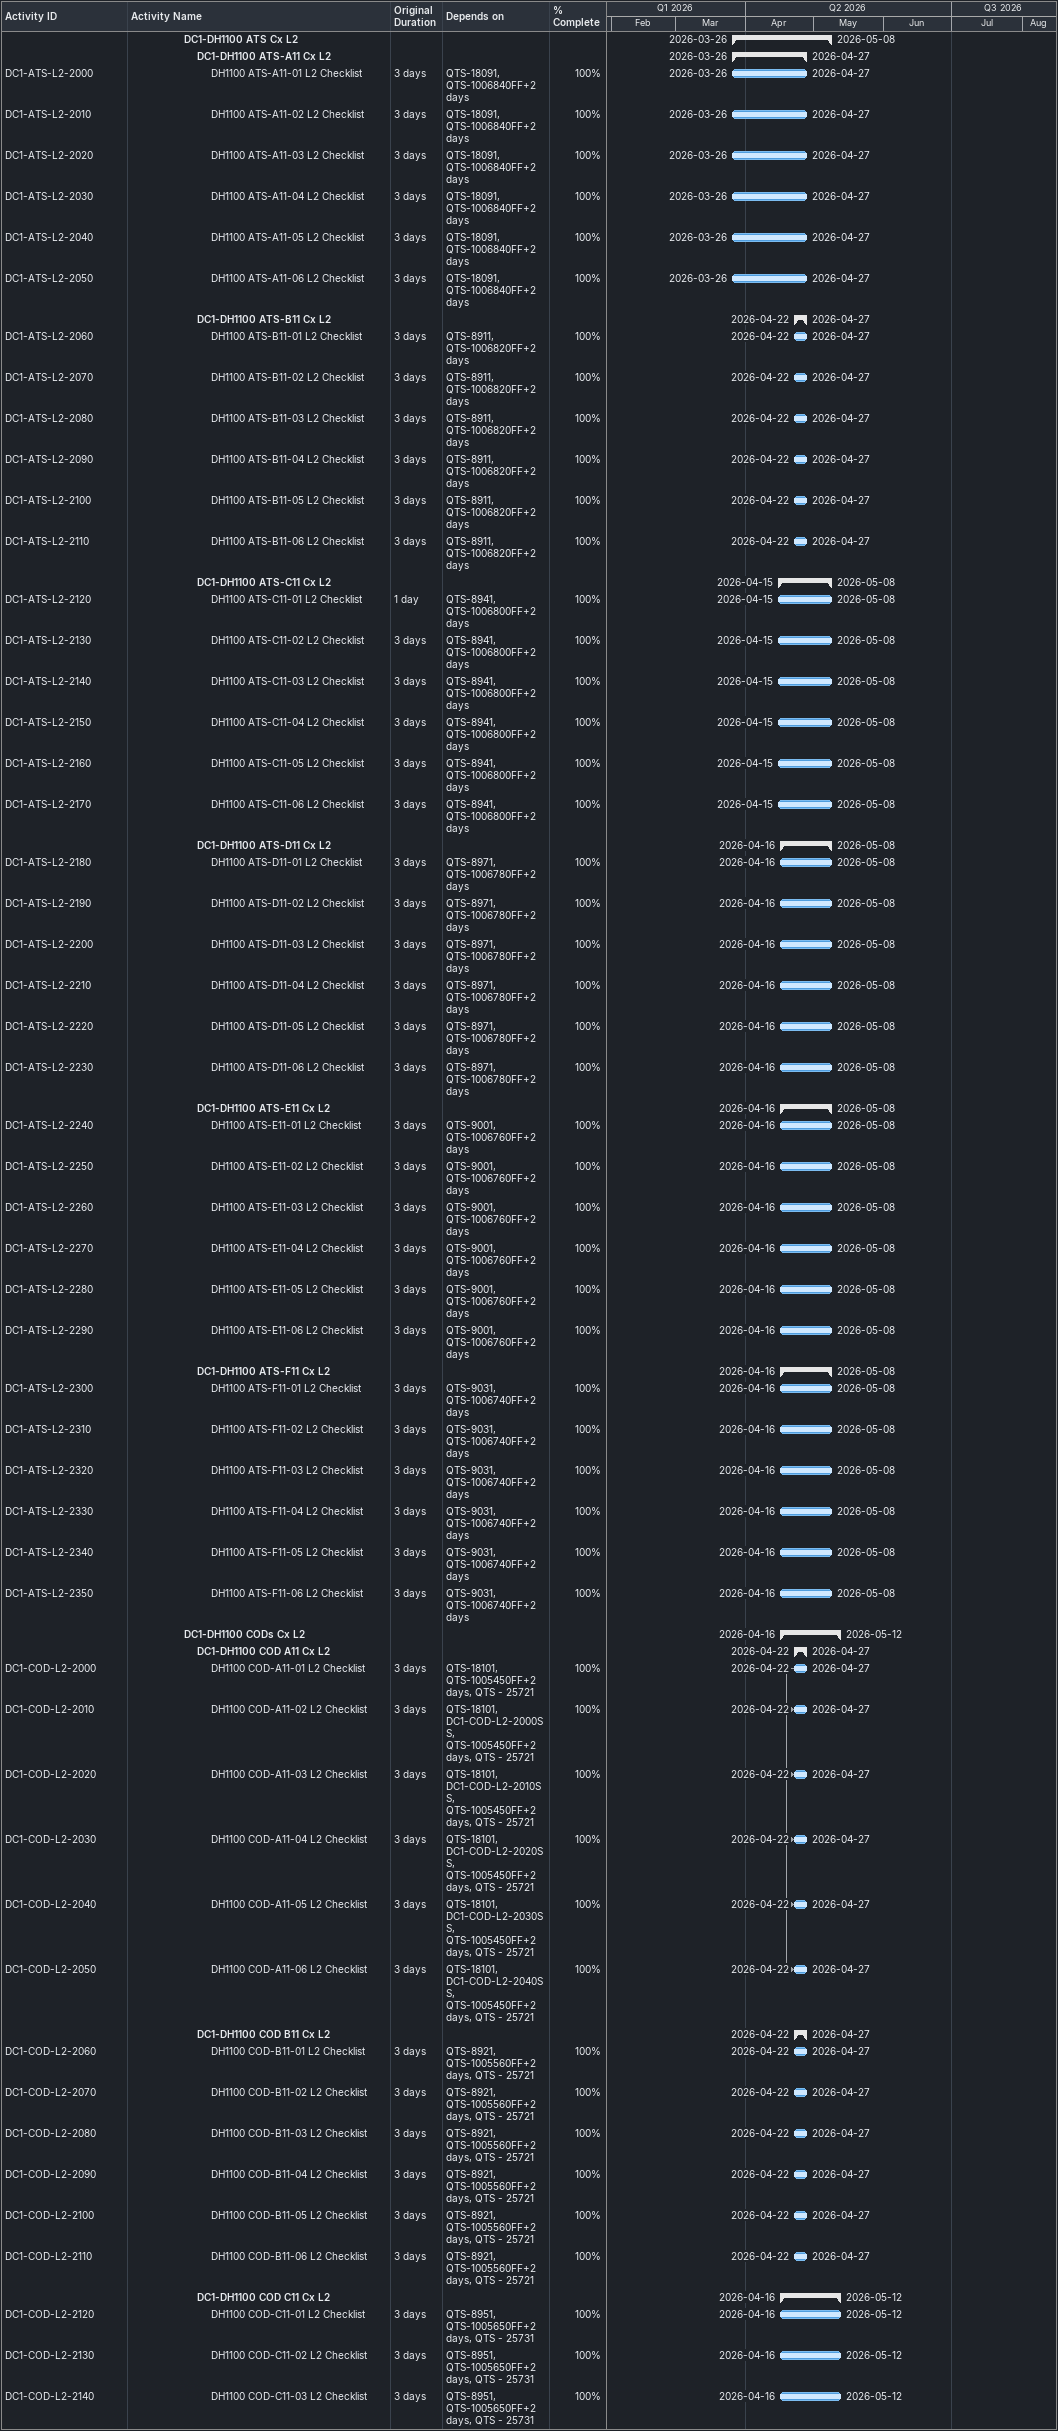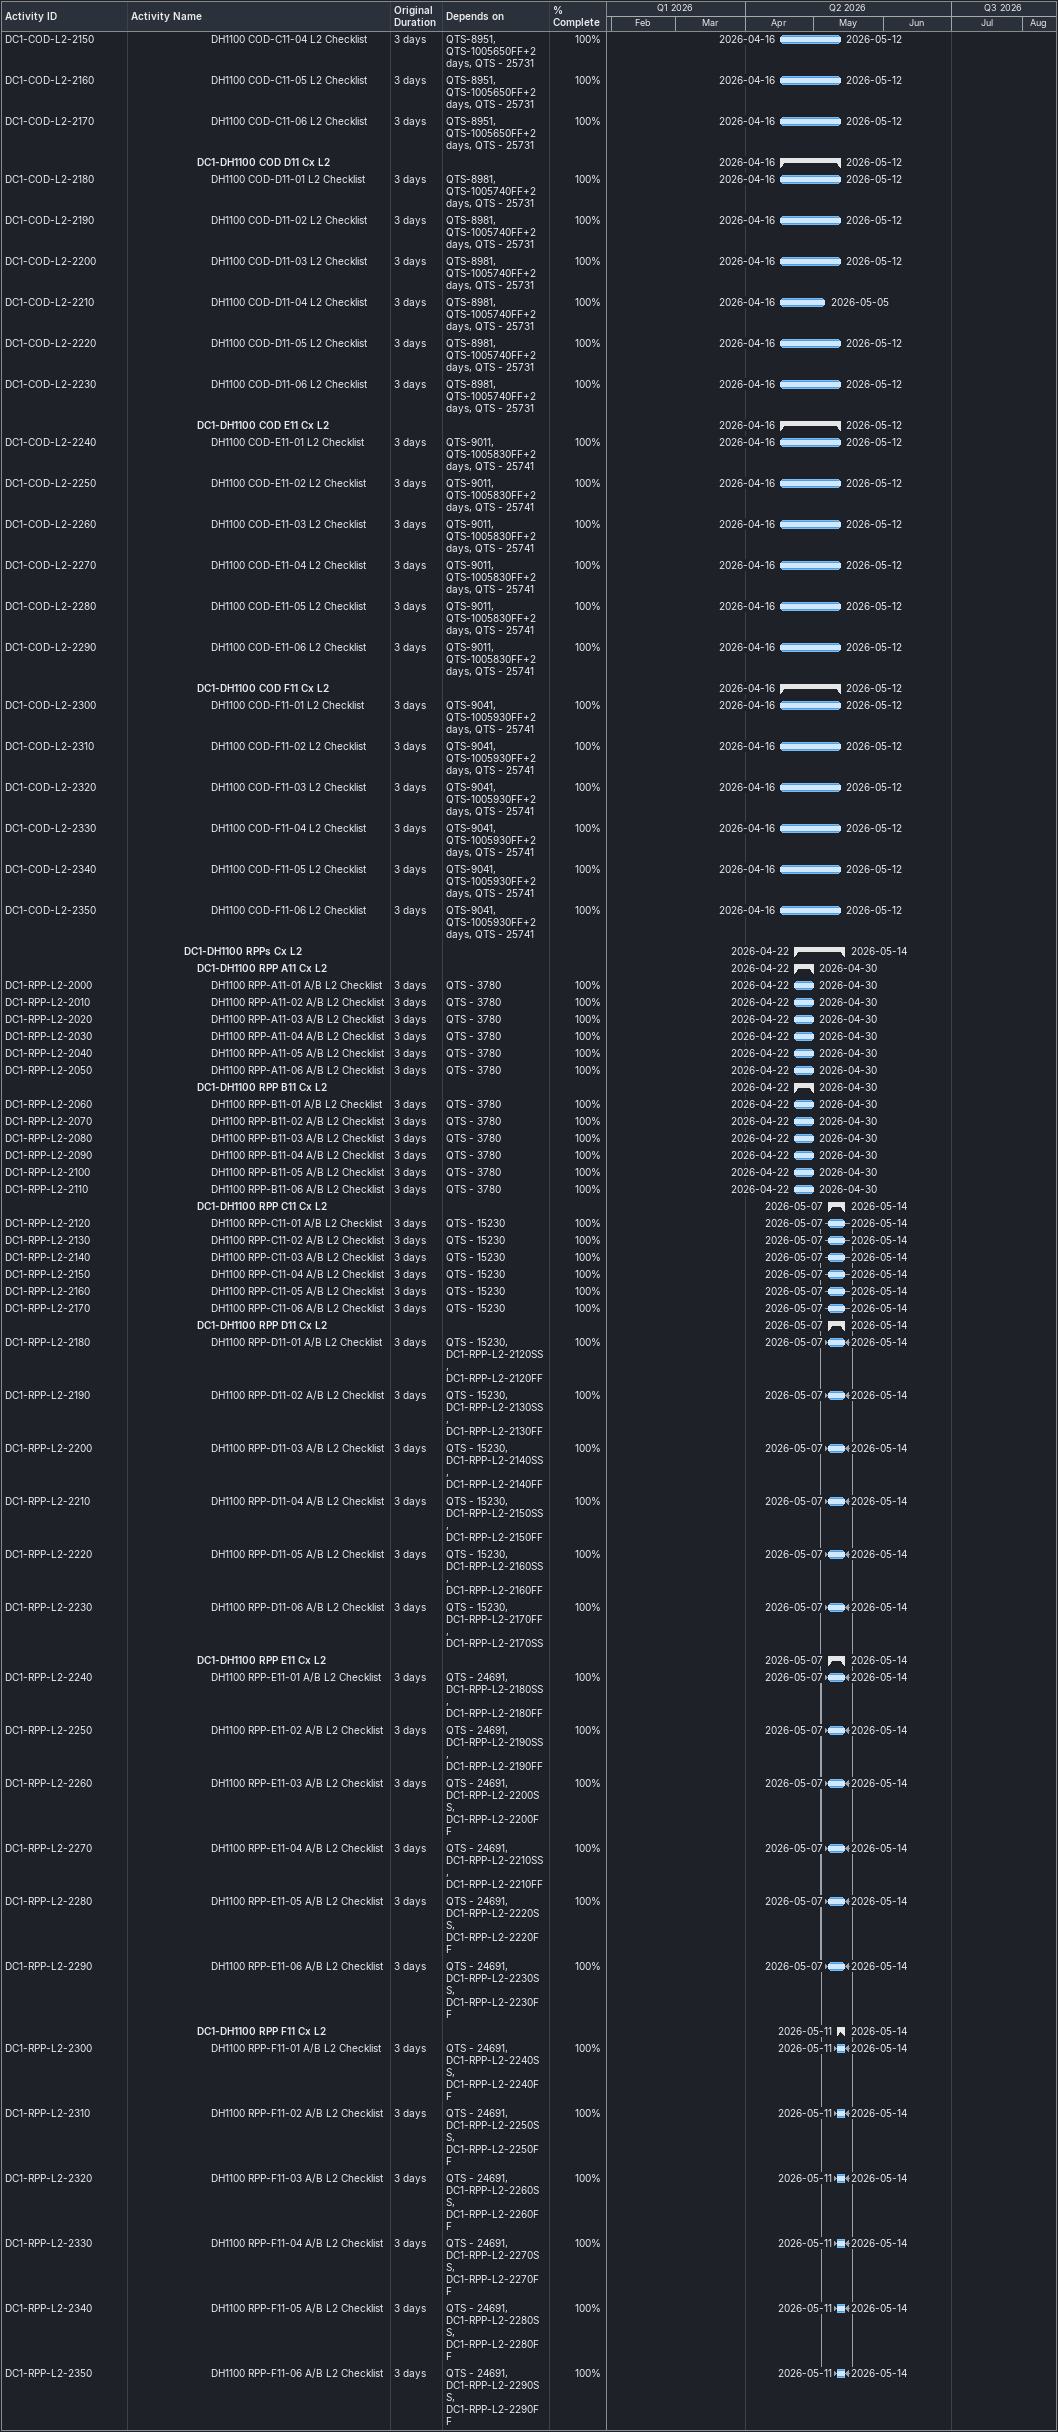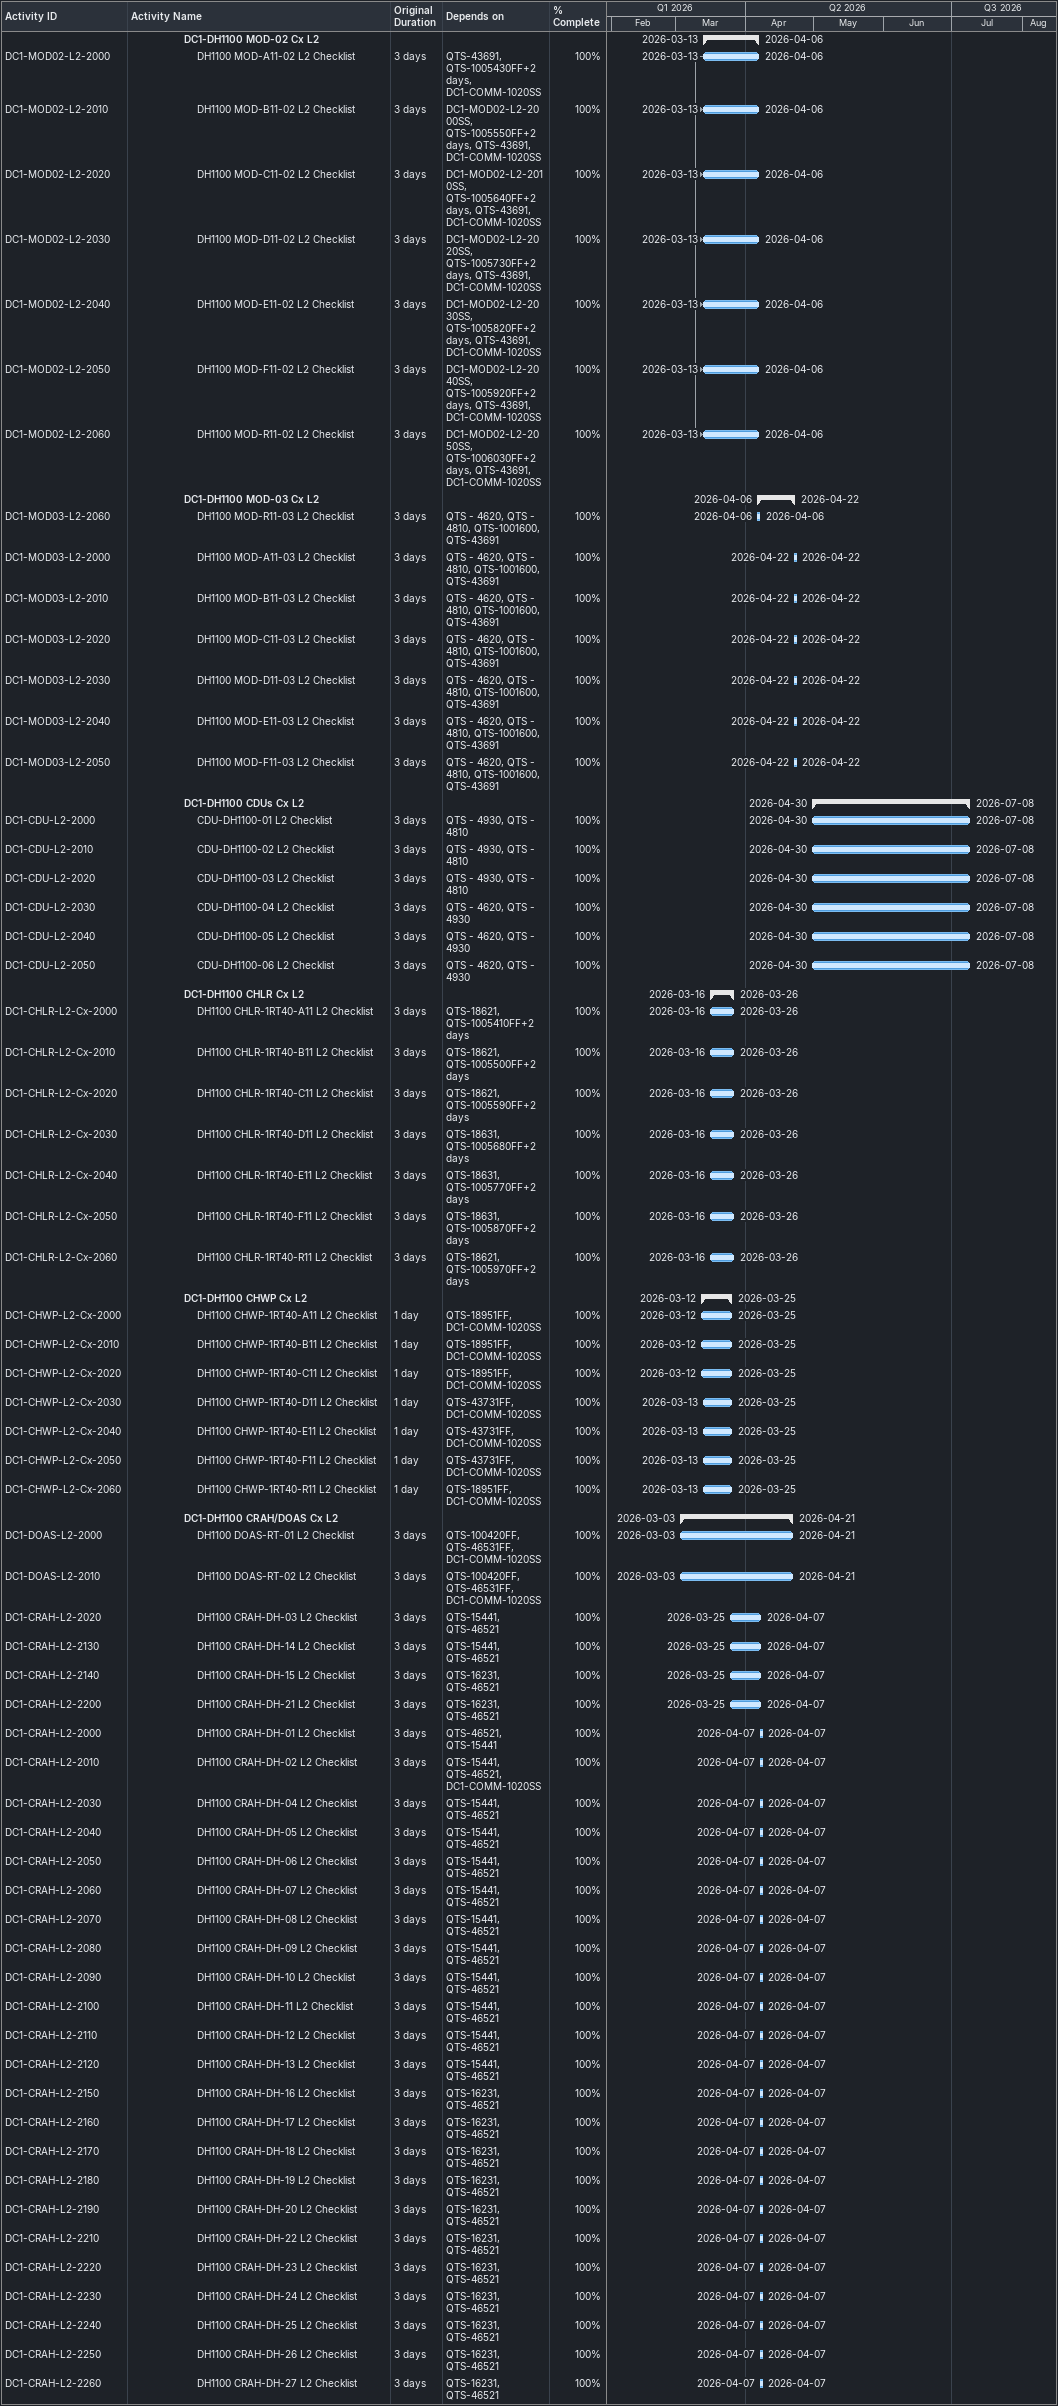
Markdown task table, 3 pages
| ID | Level | Task | Original duration | Start | Finish | Predecessors | % complete |
|---|---|---|---|---|---|---|---|
|  | 5 | **DC1-DH1100 ATS Cx L2** |  | 2026-03-26 | 2026-05-08 |  |  |
|  | 6 | **DC1-DH1100 ATS-A11 Cx L2** |  | 2026-03-26 | 2026-04-27 |  |  |
| DC1-ATS-L2-2000 | 7 | DH1100 ATS-A11-01 L2 Checklist | 3d | 2026-03-26 | 2026-04-27 | QTS-18091, QTS-1006840FF+2d | 100 |
| DC1-ATS-L2-2010 | 7 | DH1100 ATS-A11-02 L2 Checklist | 3d | 2026-03-26 | 2026-04-27 | QTS-18091, QTS-1006840FF+2d | 100 |
| DC1-ATS-L2-2020 | 7 | DH1100 ATS-A11-03 L2 Checklist | 3d | 2026-03-26 | 2026-04-27 | QTS-18091, QTS-1006840FF+2d | 100 |
| DC1-ATS-L2-2030 | 7 | DH1100 ATS-A11-04 L2 Checklist | 3d | 2026-03-26 | 2026-04-27 | QTS-18091, QTS-1006840FF+2d | 100 |
| DC1-ATS-L2-2040 | 7 | DH1100 ATS-A11-05 L2 Checklist | 3d | 2026-03-26 | 2026-04-27 | QTS-18091, QTS-1006840FF+2d | 100 |
| DC1-ATS-L2-2050 | 7 | DH1100 ATS-A11-06 L2 Checklist | 3d | 2026-03-26 | 2026-04-27 | QTS-18091, QTS-1006840FF+2d | 100 |
|  | 6 | **DC1-DH1100 ATS-B11 Cx L2** |  | 2026-04-22 | 2026-04-27 |  |  |
| DC1-ATS-L2-2060 | 7 | DH1100 ATS-B11-01 L2 Checklist | 3d | 2026-04-22 | 2026-04-27 | QTS-8911, QTS-1006820FF+2d | 100 |
| DC1-ATS-L2-2070 | 7 | DH1100 ATS-B11-02 L2 Checklist | 3d | 2026-04-22 | 2026-04-27 | QTS-8911, QTS-1006820FF+2d | 100 |
| DC1-ATS-L2-2080 | 7 | DH1100 ATS-B11-03 L2 Checklist | 3d | 2026-04-22 | 2026-04-27 | QTS-8911, QTS-1006820FF+2d | 100 |
| DC1-ATS-L2-2090 | 7 | DH1100 ATS-B11-04 L2 Checklist | 3d | 2026-04-22 | 2026-04-27 | QTS-8911, QTS-1006820FF+2d | 100 |
| DC1-ATS-L2-2100 | 7 | DH1100 ATS-B11-05 L2 Checklist | 3d | 2026-04-22 | 2026-04-27 | QTS-8911, QTS-1006820FF+2d | 100 |
| DC1-ATS-L2-2110 | 7 | DH1100 ATS-B11-06 L2 Checklist | 3d | 2026-04-22 | 2026-04-27 | QTS-8911, QTS-1006820FF+2d | 100 |
|  | 6 | **DC1-DH1100 ATS-C11 Cx L2** |  | 2026-04-15 | 2026-05-08 |  |  |
| DC1-ATS-L2-2120 | 7 | DH1100 ATS-C11-01 L2 Checklist | 1d | 2026-04-15 | 2026-05-08 | QTS-8941, QTS-1006800FF+2d | 100 |
| DC1-ATS-L2-2130 | 7 | DH1100 ATS-C11-02 L2 Checklist | 3d | 2026-04-15 | 2026-05-08 | QTS-8941, QTS-1006800FF+2d | 100 |
| DC1-ATS-L2-2140 | 7 | DH1100 ATS-C11-03 L2 Checklist | 3d | 2026-04-15 | 2026-05-08 | QTS-8941, QTS-1006800FF+2d | 100 |
| DC1-ATS-L2-2150 | 7 | DH1100 ATS-C11-04 L2 Checklist | 3d | 2026-04-15 | 2026-05-08 | QTS-8941, QTS-1006800FF+2d | 100 |
| DC1-ATS-L2-2160 | 7 | DH1100 ATS-C11-05 L2 Checklist | 3d | 2026-04-15 | 2026-05-08 | QTS-8941, QTS-1006800FF+2d | 100 |
| DC1-ATS-L2-2170 | 7 | DH1100 ATS-C11-06 L2 Checklist | 3d | 2026-04-15 | 2026-05-08 | QTS-8941, QTS-1006800FF+2d | 100 |
|  | 6 | **DC1-DH1100 ATS-D11 Cx L2** |  | 2026-04-16 | 2026-05-08 |  |  |
| DC1-ATS-L2-2180 | 7 | DH1100 ATS-D11-01 L2 Checklist | 3d | 2026-04-16 | 2026-05-08 | QTS-8971, QTS-1006780FF+2d | 100 |
| DC1-ATS-L2-2190 | 7 | DH1100 ATS-D11-02 L2 Checklist | 3d | 2026-04-16 | 2026-05-08 | QTS-8971, QTS-1006780FF+2d | 100 |
| DC1-ATS-L2-2200 | 7 | DH1100 ATS-D11-03 L2 Checklist | 3d | 2026-04-16 | 2026-05-08 | QTS-8971, QTS-1006780FF+2d | 100 |
| DC1-ATS-L2-2210 | 7 | DH1100 ATS-D11-04 L2 Checklist | 3d | 2026-04-16 | 2026-05-08 | QTS-8971, QTS-1006780FF+2d | 100 |
| DC1-ATS-L2-2220 | 7 | DH1100 ATS-D11-05 L2 Checklist | 3d | 2026-04-16 | 2026-05-08 | QTS-8971, QTS-1006780FF+2d | 100 |
| DC1-ATS-L2-2230 | 7 | DH1100 ATS-D11-06 L2 Checklist | 3d | 2026-04-16 | 2026-05-08 | QTS-8971, QTS-1006780FF+2d | 100 |
|  | 6 | **DC1-DH1100 ATS-E11 Cx L2** |  | 2026-04-16 | 2026-05-08 |  |  |
| DC1-ATS-L2-2240 | 7 | DH1100 ATS-E11-01 L2 Checklist | 3d | 2026-04-16 | 2026-05-08 | QTS-9001, QTS-1006760FF+2d | 100 |
| DC1-ATS-L2-2250 | 7 | DH1100 ATS-E11-02 L2 Checklist | 3d | 2026-04-16 | 2026-05-08 | QTS-9001, QTS-1006760FF+2d | 100 |
| DC1-ATS-L2-2260 | 7 | DH1100 ATS-E11-03 L2 Checklist | 3d | 2026-04-16 | 2026-05-08 | QTS-9001, QTS-1006760FF+2d | 100 |
| DC1-ATS-L2-2270 | 7 | DH1100 ATS-E11-04 L2 Checklist | 3d | 2026-04-16 | 2026-05-08 | QTS-9001, QTS-1006760FF+2d | 100 |
| DC1-ATS-L2-2280 | 7 | DH1100 ATS-E11-05 L2 Checklist | 3d | 2026-04-16 | 2026-05-08 | QTS-9001, QTS-1006760FF+2d | 100 |
| DC1-ATS-L2-2290 | 7 | DH1100 ATS-E11-06 L2 Checklist | 3d | 2026-04-16 | 2026-05-08 | QTS-9001, QTS-1006760FF+2d | 100 |
|  | 6 | **DC1-DH1100 ATS-F11 Cx L2** |  | 2026-04-16 | 2026-05-08 |  |  |
| DC1-ATS-L2-2300 | 7 | DH1100 ATS-F11-01 L2 Checklist | 3d | 2026-04-16 | 2026-05-08 | QTS-9031, QTS-1006740FF+2d | 100 |
| DC1-ATS-L2-2310 | 7 | DH1100 ATS-F11-02 L2 Checklist | 3d | 2026-04-16 | 2026-05-08 | QTS-9031, QTS-1006740FF+2d | 100 |
| DC1-ATS-L2-2320 | 7 | DH1100 ATS-F11-03 L2 Checklist | 3d | 2026-04-16 | 2026-05-08 | QTS-9031, QTS-1006740FF+2d | 100 |
| DC1-ATS-L2-2330 | 7 | DH1100 ATS-F11-04 L2 Checklist | 3d | 2026-04-16 | 2026-05-08 | QTS-9031, QTS-1006740FF+2d | 100 |
| DC1-ATS-L2-2340 | 7 | DH1100 ATS-F11-05 L2 Checklist | 3d | 2026-04-16 | 2026-05-08 | QTS-9031, QTS-1006740FF+2d | 100 |
| DC1-ATS-L2-2350 | 7 | DH1100 ATS-F11-06 L2 Checklist | 3d | 2026-04-16 | 2026-05-08 | QTS-9031, QTS-1006740FF+2d | 100 |
|  | 5 | **DC1-DH1100 CODs Cx L2** |  | 2026-04-16 | 2026-05-12 |  |  |
|  | 6 | **DC1-DH1100 COD A11 Cx L2** |  | 2026-04-22 | 2026-04-27 |  |  |
| DC1-COD-L2-2000 | 7 | DH1100 COD-A11-01 L2 Checklist | 3d | 2026-04-22 | 2026-04-27 | QTS-18101, QTS-1005450FF+2d, QTS - 25721 | 100 |
| DC1-COD-L2-2010 | 7 | DH1100 COD-A11-02 L2 Checklist | 3d | 2026-04-22 | 2026-04-27 | QTS-18101, DC1-COD-L2-2000SS, QTS-1005450FF+2d, QTS - 25721 | 100 |
| DC1-COD-L2-2020 | 7 | DH1100 COD-A11-03 L2 Checklist | 3d | 2026-04-22 | 2026-04-27 | QTS-18101, DC1-COD-L2-2010SS, QTS-1005450FF+2d, QTS - 25721 | 100 |
| DC1-COD-L2-2030 | 7 | DH1100 COD-A11-04 L2 Checklist | 3d | 2026-04-22 | 2026-04-27 | QTS-18101, DC1-COD-L2-2020SS, QTS-1005450FF+2d, QTS - 25721 | 100 |
| DC1-COD-L2-2040 | 7 | DH1100 COD-A11-05 L2 Checklist | 3d | 2026-04-22 | 2026-04-27 | QTS-18101, DC1-COD-L2-2030SS, QTS-1005450FF+2d, QTS - 25721 | 100 |
| DC1-COD-L2-2050 | 7 | DH1100 COD-A11-06 L2 Checklist | 3d | 2026-04-22 | 2026-04-27 | QTS-18101, DC1-COD-L2-2040SS, QTS-1005450FF+2d, QTS - 25721 | 100 |
|  | 6 | **DC1-DH1100 COD B11 Cx L2** |  | 2026-04-22 | 2026-04-27 |  |  |
| DC1-COD-L2-2060 | 7 | DH1100 COD-B11-01 L2 Checklist | 3d | 2026-04-22 | 2026-04-27 | QTS-8921, QTS-1005560FF+2d, QTS - 25721 | 100 |
| DC1-COD-L2-2070 | 7 | DH1100 COD-B11-02 L2 Checklist | 3d | 2026-04-22 | 2026-04-27 | QTS-8921, QTS-1005560FF+2d, QTS - 25721 | 100 |
| DC1-COD-L2-2080 | 7 | DH1100 COD-B11-03 L2 Checklist | 3d | 2026-04-22 | 2026-04-27 | QTS-8921, QTS-1005560FF+2d, QTS - 25721 | 100 |
| DC1-COD-L2-2090 | 7 | DH1100 COD-B11-04 L2 Checklist | 3d | 2026-04-22 | 2026-04-27 | QTS-8921, QTS-1005560FF+2d, QTS - 25721 | 100 |
| DC1-COD-L2-2100 | 7 | DH1100 COD-B11-05 L2 Checklist | 3d | 2026-04-22 | 2026-04-27 | QTS-8921, QTS-1005560FF+2d, QTS - 25721 | 100 |
| DC1-COD-L2-2110 | 7 | DH1100 COD-B11-06 L2 Checklist | 3d | 2026-04-22 | 2026-04-27 | QTS-8921, QTS-1005560FF+2d, QTS - 25721 | 100 |
|  | 6 | **DC1-DH1100 COD C11 Cx L2** |  | 2026-04-16 | 2026-05-12 |  |  |
| DC1-COD-L2-2120 | 7 | DH1100 COD-C11-01 L2 Checklist | 3d | 2026-04-16 | 2026-05-12 | QTS-8951, QTS-1005650FF+2d, QTS - 25731 | 100 |
| DC1-COD-L2-2130 | 7 | DH1100 COD-C11-02 L2 Checklist | 3d | 2026-04-16 | 2026-05-12 | QTS-8951, QTS-1005650FF+2d, QTS - 25731 | 100 |
| DC1-COD-L2-2140 | 7 | DH1100 COD-C11-03 L2 Checklist | 3d | 2026-04-16 | 2026-05-12 | QTS-8951, QTS-1005650FF+2d, QTS - 25731 | 100 |
| DC1-COD-L2-2150 | 7 | DH1100 COD-C11-04 L2 Checklist | 3d | 2026-04-16 | 2026-05-12 | QTS-8951, QTS-1005650FF+2d, QTS - 25731 | 100 |
| DC1-COD-L2-2160 | 7 | DH1100 COD-C11-05 L2 Checklist | 3d | 2026-04-16 | 2026-05-12 | QTS-8951, QTS-1005650FF+2d, QTS - 25731 | 100 |
| DC1-COD-L2-2170 | 7 | DH1100 COD-C11-06 L2 Checklist | 3d | 2026-04-16 | 2026-05-12 | QTS-8951, QTS-1005650FF+2d, QTS - 25731 | 100 |
|  | 6 | **DC1-DH1100 COD D11 Cx L2** |  | 2026-04-16 | 2026-05-12 |  |  |
| DC1-COD-L2-2180 | 7 | DH1100 COD-D11-01 L2 Checklist | 3d | 2026-04-16 | 2026-05-12 | QTS-8981, QTS-1005740FF+2d, QTS - 25731 | 100 |
| DC1-COD-L2-2190 | 7 | DH1100 COD-D11-02 L2 Checklist | 3d | 2026-04-16 | 2026-05-12 | QTS-8981, QTS-1005740FF+2d, QTS - 25731 | 100 |
| DC1-COD-L2-2200 | 7 | DH1100 COD-D11-03 L2 Checklist | 3d | 2026-04-16 | 2026-05-12 | QTS-8981, QTS-1005740FF+2d, QTS - 25731 | 100 |
| DC1-COD-L2-2210 | 7 | DH1100 COD-D11-04 L2 Checklist | 3d | 2026-04-16 | 2026-05-05 | QTS-8981, QTS-1005740FF+2d, QTS - 25731 | 100 |
| DC1-COD-L2-2220 | 7 | DH1100 COD-D11-05 L2 Checklist | 3d | 2026-04-16 | 2026-05-12 | QTS-8981, QTS-1005740FF+2d, QTS - 25731 | 100 |
| DC1-COD-L2-2230 | 7 | DH1100 COD-D11-06 L2 Checklist | 3d | 2026-04-16 | 2026-05-12 | QTS-8981, QTS-1005740FF+2d, QTS - 25731 | 100 |
|  | 6 | **DC1-DH1100 COD E11 Cx L2** |  | 2026-04-16 | 2026-05-12 |  |  |
| DC1-COD-L2-2240 | 7 | DH1100 COD-E11-01 L2 Checklist | 3d | 2026-04-16 | 2026-05-12 | QTS-9011, QTS-1005830FF+2d, QTS - 25741 | 100 |
| DC1-COD-L2-2250 | 7 | DH1100 COD-E11-02 L2 Checklist | 3d | 2026-04-16 | 2026-05-12 | QTS-9011, QTS-1005830FF+2d, QTS - 25741 | 100 |
| DC1-COD-L2-2260 | 7 | DH1100 COD-E11-03 L2 Checklist | 3d | 2026-04-16 | 2026-05-12 | QTS-9011, QTS-1005830FF+2d, QTS - 25741 | 100 |
| DC1-COD-L2-2270 | 7 | DH1100 COD-E11-04 L2 Checklist | 3d | 2026-04-16 | 2026-05-12 | QTS-9011, QTS-1005830FF+2d, QTS - 25741 | 100 |
| DC1-COD-L2-2280 | 7 | DH1100 COD-E11-05 L2 Checklist | 3d | 2026-04-16 | 2026-05-12 | QTS-9011, QTS-1005830FF+2d, QTS - 25741 | 100 |
| DC1-COD-L2-2290 | 7 | DH1100 COD-E11-06 L2 Checklist | 3d | 2026-04-16 | 2026-05-12 | QTS-9011, QTS-1005830FF+2d, QTS - 25741 | 100 |
|  | 6 | **DC1-DH1100 COD F11 Cx L2** |  | 2026-04-16 | 2026-05-12 |  |  |
| DC1-COD-L2-2300 | 7 | DH1100 COD-F11-01 L2 Checklist | 3d | 2026-04-16 | 2026-05-12 | QTS-9041, QTS-1005930FF+2d, QTS - 25741 | 100 |
| DC1-COD-L2-2310 | 7 | DH1100 COD-F11-02 L2 Checklist | 3d | 2026-04-16 | 2026-05-12 | QTS-9041, QTS-1005930FF+2d, QTS - 25741 | 100 |
| DC1-COD-L2-2320 | 7 | DH1100 COD-F11-03 L2 Checklist | 3d | 2026-04-16 | 2026-05-12 | QTS-9041, QTS-1005930FF+2d, QTS - 25741 | 100 |
| DC1-COD-L2-2330 | 7 | DH1100 COD-F11-04 L2 Checklist | 3d | 2026-04-16 | 2026-05-12 | QTS-9041, QTS-1005930FF+2d, QTS - 25741 | 100 |
| DC1-COD-L2-2340 | 7 | DH1100 COD-F11-05 L2 Checklist | 3d | 2026-04-16 | 2026-05-12 | QTS-9041, QTS-1005930FF+2d, QTS - 25741 | 100 |
| DC1-COD-L2-2350 | 7 | DH1100 COD-F11-06 L2 Checklist | 3d | 2026-04-16 | 2026-05-12 | QTS-9041, QTS-1005930FF+2d, QTS - 25741 | 100 |
|  | 5 | **DC1-DH1100 RPPs Cx L2** |  | 2026-04-22 | 2026-05-14 |  |  |
|  | 6 | **DC1-DH1100 RPP A11 Cx L2** |  | 2026-04-22 | 2026-04-30 |  |  |
| DC1-RPP-L2-2000 | 7 | DH1100 RPP-A11-01 A/B L2 Checklist | 3d | 2026-04-22 | 2026-04-30 | QTS - 3780 | 100 |
| DC1-RPP-L2-2010 | 7 | DH1100 RPP-A11-02 A/B L2 Checklist | 3d | 2026-04-22 | 2026-04-30 | QTS - 3780 | 100 |
| DC1-RPP-L2-2020 | 7 | DH1100 RPP-A11-03 A/B L2 Checklist | 3d | 2026-04-22 | 2026-04-30 | QTS - 3780 | 100 |
| DC1-RPP-L2-2030 | 7 | DH1100 RPP-A11-04 A/B L2 Checklist | 3d | 2026-04-22 | 2026-04-30 | QTS - 3780 | 100 |
| DC1-RPP-L2-2040 | 7 | DH1100 RPP-A11-05 A/B L2 Checklist | 3d | 2026-04-22 | 2026-04-30 | QTS - 3780 | 100 |
| DC1-RPP-L2-2050 | 7 | DH1100 RPP-A11-06 A/B L2 Checklist | 3d | 2026-04-22 | 2026-04-30 | QTS - 3780 | 100 |
|  | 6 | **DC1-DH1100 RPP B11 Cx L2** |  | 2026-04-22 | 2026-04-30 |  |  |
| DC1-RPP-L2-2060 | 7 | DH1100 RPP-B11-01 A/B L2 Checklist | 3d | 2026-04-22 | 2026-04-30 | QTS - 3780 | 100 |
| DC1-RPP-L2-2070 | 7 | DH1100 RPP-B11-02 A/B L2 Checklist | 3d | 2026-04-22 | 2026-04-30 | QTS - 3780 | 100 |
| DC1-RPP-L2-2080 | 7 | DH1100 RPP-B11-03 A/B L2 Checklist | 3d | 2026-04-22 | 2026-04-30 | QTS - 3780 | 100 |
| DC1-RPP-L2-2090 | 7 | DH1100 RPP-B11-04 A/B L2 Checklist | 3d | 2026-04-22 | 2026-04-30 | QTS - 3780 | 100 |
| DC1-RPP-L2-2100 | 7 | DH1100 RPP-B11-05 A/B L2 Checklist | 3d | 2026-04-22 | 2026-04-30 | QTS - 3780 | 100 |
| DC1-RPP-L2-2110 | 7 | DH1100 RPP-B11-06 A/B L2 Checklist | 3d | 2026-04-22 | 2026-04-30 | QTS - 3780 | 100 |
|  | 6 | **DC1-DH1100 RPP C11 Cx L2** |  | 2026-05-07 | 2026-05-14 |  |  |
| DC1-RPP-L2-2120 | 7 | DH1100 RPP-C11-01 A/B L2 Checklist | 3d | 2026-05-07 | 2026-05-14 | QTS - 15230 | 100 |
| DC1-RPP-L2-2130 | 7 | DH1100 RPP-C11-02 A/B L2 Checklist | 3d | 2026-05-07 | 2026-05-14 | QTS - 15230 | 100 |
| DC1-RPP-L2-2140 | 7 | DH1100 RPP-C11-03 A/B L2 Checklist | 3d | 2026-05-07 | 2026-05-14 | QTS - 15230 | 100 |
| DC1-RPP-L2-2150 | 7 | DH1100 RPP-C11-04 A/B L2 Checklist | 3d | 2026-05-07 | 2026-05-14 | QTS - 15230 | 100 |
| DC1-RPP-L2-2160 | 7 | DH1100 RPP-C11-05 A/B L2 Checklist | 3d | 2026-05-07 | 2026-05-14 | QTS - 15230 | 100 |
| DC1-RPP-L2-2170 | 7 | DH1100 RPP-C11-06 A/B L2 Checklist | 3d | 2026-05-07 | 2026-05-14 | QTS - 15230 | 100 |
|  | 6 | **DC1-DH1100 RPP D11 Cx L2** |  | 2026-05-07 | 2026-05-14 |  |  |
| DC1-RPP-L2-2180 | 7 | DH1100 RPP-D11-01 A/B L2 Checklist | 3d | 2026-05-07 | 2026-05-14 | QTS - 15230, DC1-RPP-L2-2120SS, DC1-RPP-L2-2120FF | 100 |
| DC1-RPP-L2-2190 | 7 | DH1100 RPP-D11-02 A/B L2 Checklist | 3d | 2026-05-07 | 2026-05-14 | QTS - 15230, DC1-RPP-L2-2130SS, DC1-RPP-L2-2130FF | 100 |
| DC1-RPP-L2-2200 | 7 | DH1100 RPP-D11-03 A/B L2 Checklist | 3d | 2026-05-07 | 2026-05-14 | QTS - 15230, DC1-RPP-L2-2140SS, DC1-RPP-L2-2140FF | 100 |
| DC1-RPP-L2-2210 | 7 | DH1100 RPP-D11-04 A/B L2 Checklist | 3d | 2026-05-07 | 2026-05-14 | QTS - 15230, DC1-RPP-L2-2150SS, DC1-RPP-L2-2150FF | 100 |
| DC1-RPP-L2-2220 | 7 | DH1100 RPP-D11-05 A/B L2 Checklist | 3d | 2026-05-07 | 2026-05-14 | QTS - 15230, DC1-RPP-L2-2160SS, DC1-RPP-L2-2160FF | 100 |
| DC1-RPP-L2-2230 | 7 | DH1100 RPP-D11-06 A/B L2 Checklist | 3d | 2026-05-07 | 2026-05-14 | QTS - 15230, DC1-RPP-L2-2170FF, DC1-RPP-L2-2170SS | 100 |
|  | 6 | **DC1-DH1100 RPP E11 Cx L2** |  | 2026-05-07 | 2026-05-14 |  |  |
| DC1-RPP-L2-2240 | 7 | DH1100 RPP-E11-01 A/B L2 Checklist | 3d | 2026-05-07 | 2026-05-14 | QTS - 24691, DC1-RPP-L2-2180SS, DC1-RPP-L2-2180FF | 100 |
| DC1-RPP-L2-2250 | 7 | DH1100 RPP-E11-02 A/B L2 Checklist | 3d | 2026-05-07 | 2026-05-14 | QTS - 24691, DC1-RPP-L2-2190SS, DC1-RPP-L2-2190FF | 100 |
| DC1-RPP-L2-2260 | 7 | DH1100 RPP-E11-03 A/B L2 Checklist | 3d | 2026-05-07 | 2026-05-14 | QTS - 24691, DC1-RPP-L2-2200SS, DC1-RPP-L2-2200FF | 100 |
| DC1-RPP-L2-2270 | 7 | DH1100 RPP-E11-04 A/B L2 Checklist | 3d | 2026-05-07 | 2026-05-14 | QTS - 24691, DC1-RPP-L2-2210SS, DC1-RPP-L2-2210FF | 100 |
| DC1-RPP-L2-2280 | 7 | DH1100 RPP-E11-05 A/B L2 Checklist | 3d | 2026-05-07 | 2026-05-14 | QTS - 24691, DC1-RPP-L2-2220SS, DC1-RPP-L2-2220FF | 100 |
| DC1-RPP-L2-2290 | 7 | DH1100 RPP-E11-06 A/B L2 Checklist | 3d | 2026-05-07 | 2026-05-14 | QTS - 24691, DC1-RPP-L2-2230SS, DC1-RPP-L2-2230FF | 100 |
|  | 6 | **DC1-DH1100 RPP F11 Cx L2** |  | 2026-05-11 | 2026-05-14 |  |  |
| DC1-RPP-L2-2300 | 7 | DH1100 RPP-F11-01 A/B L2 Checklist | 3d | 2026-05-11 | 2026-05-14 | QTS - 24691, DC1-RPP-L2-2240SS, DC1-RPP-L2-2240FF | 100 |
| DC1-RPP-L2-2310 | 7 | DH1100 RPP-F11-02 A/B L2 Checklist | 3d | 2026-05-11 | 2026-05-14 | QTS - 24691, DC1-RPP-L2-2250SS, DC1-RPP-L2-2250FF | 100 |
| DC1-RPP-L2-2320 | 7 | DH1100 RPP-F11-03 A/B L2 Checklist | 3d | 2026-05-11 | 2026-05-14 | QTS - 24691, DC1-RPP-L2-2260SS, DC1-RPP-L2-2260FF | 100 |
| DC1-RPP-L2-2330 | 7 | DH1100 RPP-F11-04 A/B L2 Checklist | 3d | 2026-05-11 | 2026-05-14 | QTS - 24691, DC1-RPP-L2-2270SS, DC1-RPP-L2-2270FF | 100 |
| DC1-RPP-L2-2340 | 7 | DH1100 RPP-F11-05 A/B L2 Checklist | 3d | 2026-05-11 | 2026-05-14 | QTS - 24691, DC1-RPP-L2-2280SS, DC1-RPP-L2-2280FF | 100 |
| DC1-RPP-L2-2350 | 7 | DH1100 RPP-F11-06 A/B L2 Checklist | 3d | 2026-05-11 | 2026-05-14 | QTS - 24691, DC1-RPP-L2-2290SS, DC1-RPP-L2-2290FF | 100 |
|  | 5 | **DC1-DH1100 MOD-02 Cx L2** |  | 2026-03-13 | 2026-04-06 |  |  |
| DC1-MOD02-L2-2000 | 6 | DH1100 MOD-A11-02 L2 Checklist | 3d | 2026-03-13 | 2026-04-06 | QTS-43691, QTS-1005430FF+2d, DC1-COMM-1020SS | 100 |
| DC1-MOD02-L2-2010 | 6 | DH1100 MOD-B11-02 L2 Checklist | 3d | 2026-03-13 | 2026-04-06 | DC1-MOD02-L2-2000SS, QTS-1005550FF+2d, QTS-43691, DC1-COMM-1020SS | 100 |
| DC1-MOD02-L2-2020 | 6 | DH1100 MOD-C11-02 L2 Checklist | 3d | 2026-03-13 | 2026-04-06 | DC1-MOD02-L2-2010SS, QTS-1005640FF+2d, QTS-43691, DC1-COMM-1020SS | 100 |
| DC1-MOD02-L2-2030 | 6 | DH1100 MOD-D11-02 L2 Checklist | 3d | 2026-03-13 | 2026-04-06 | DC1-MOD02-L2-2020SS, QTS-1005730FF+2d, QTS-43691, DC1-COMM-1020SS | 100 |
| DC1-MOD02-L2-2040 | 6 | DH1100 MOD-E11-02 L2 Checklist | 3d | 2026-03-13 | 2026-04-06 | DC1-MOD02-L2-2030SS, QTS-1005820FF+2d, QTS-43691, DC1-COMM-1020SS | 100 |
| DC1-MOD02-L2-2050 | 6 | DH1100 MOD-F11-02 L2 Checklist | 3d | 2026-03-13 | 2026-04-06 | DC1-MOD02-L2-2040SS, QTS-1005920FF+2d, QTS-43691, DC1-COMM-1020SS | 100 |
| DC1-MOD02-L2-2060 | 6 | DH1100 MOD-R11-02 L2 Checklist | 3d | 2026-03-13 | 2026-04-06 | DC1-MOD02-L2-2050SS, QTS-1006030FF+2d, QTS-43691, DC1-COMM-1020SS | 100 |
|  | 5 | **DC1-DH1100 MOD-03 Cx L2** |  | 2026-04-06 | 2026-04-22 |  |  |
| DC1-MOD03-L2-2060 | 6 | DH1100 MOD-R11-03 L2 Checklist | 3d | 2026-04-06 | 2026-04-06 | QTS - 4620, QTS - 4810, QTS-1001600, QTS-43691 | 100 |
| DC1-MOD03-L2-2000 | 6 | DH1100 MOD-A11-03 L2 Checklist | 3d | 2026-04-22 | 2026-04-22 | QTS - 4620, QTS - 4810, QTS-1001600, QTS-43691 | 100 |
| DC1-MOD03-L2-2010 | 6 | DH1100 MOD-B11-03 L2 Checklist | 3d | 2026-04-22 | 2026-04-22 | QTS - 4620, QTS - 4810, QTS-1001600, QTS-43691 | 100 |
| DC1-MOD03-L2-2020 | 6 | DH1100 MOD-C11-03 L2 Checklist | 3d | 2026-04-22 | 2026-04-22 | QTS - 4620, QTS - 4810, QTS-1001600, QTS-43691 | 100 |
| DC1-MOD03-L2-2030 | 6 | DH1100 MOD-D11-03 L2 Checklist | 3d | 2026-04-22 | 2026-04-22 | QTS - 4620, QTS - 4810, QTS-1001600, QTS-43691 | 100 |
| DC1-MOD03-L2-2040 | 6 | DH1100 MOD-E11-03 L2 Checklist | 3d | 2026-04-22 | 2026-04-22 | QTS - 4620, QTS - 4810, QTS-1001600, QTS-43691 | 100 |
| DC1-MOD03-L2-2050 | 6 | DH1100 MOD-F11-03 L2 Checklist | 3d | 2026-04-22 | 2026-04-22 | QTS - 4620, QTS - 4810, QTS-1001600, QTS-43691 | 100 |
|  | 5 | **DC1-DH1100 CDUs Cx L2** |  | 2026-04-30 | 2026-07-08 |  |  |
| DC1-CDU-L2-2000 | 6 | CDU-DH1100-01 L2 Checklist | 3d | 2026-04-30 | 2026-07-08 | QTS - 4930, QTS - 4810 | 100 |
| DC1-CDU-L2-2010 | 6 | CDU-DH1100-02 L2 Checklist | 3d | 2026-04-30 | 2026-07-08 | QTS - 4930, QTS - 4810 | 100 |
| DC1-CDU-L2-2020 | 6 | CDU-DH1100-03 L2 Checklist | 3d | 2026-04-30 | 2026-07-08 | QTS - 4930, QTS - 4810 | 100 |
| DC1-CDU-L2-2030 | 6 | CDU-DH1100-04 L2 Checklist | 3d | 2026-04-30 | 2026-07-08 | QTS - 4620, QTS - 4930 | 100 |
| DC1-CDU-L2-2040 | 6 | CDU-DH1100-05 L2 Checklist | 3d | 2026-04-30 | 2026-07-08 | QTS - 4620, QTS - 4930 | 100 |
| DC1-CDU-L2-2050 | 6 | CDU-DH1100-06 L2 Checklist | 3d | 2026-04-30 | 2026-07-08 | QTS - 4620, QTS - 4930 | 100 |
|  | 5 | **DC1-DH1100 CHLR Cx L2** |  | 2026-03-16 | 2026-03-26 |  |  |
| DC1-CHLR-L2-Cx-2000 | 6 | DH1100 CHLR-1RT40-A11 L2 Checklist | 3d | 2026-03-16 | 2026-03-26 | QTS-18621, QTS-1005410FF+2d | 100 |
| DC1-CHLR-L2-Cx-2010 | 6 | DH1100 CHLR-1RT40-B11 L2 Checklist | 3d | 2026-03-16 | 2026-03-26 | QTS-18621, QTS-1005500FF+2d | 100 |
| DC1-CHLR-L2-Cx-2020 | 6 | DH1100 CHLR-1RT40-C11 L2 Checklist | 3d | 2026-03-16 | 2026-03-26 | QTS-18621, QTS-1005590FF+2d | 100 |
| DC1-CHLR-L2-Cx-2030 | 6 | DH1100 CHLR-1RT40-D11 L2 Checklist | 3d | 2026-03-16 | 2026-03-26 | QTS-18631, QTS-1005680FF+2d | 100 |
| DC1-CHLR-L2-Cx-2040 | 6 | DH1100 CHLR-1RT40-E11 L2 Checklist | 3d | 2026-03-16 | 2026-03-26 | QTS-18631, QTS-1005770FF+2d | 100 |
| DC1-CHLR-L2-Cx-2050 | 6 | DH1100 CHLR-1RT40-F11 L2 Checklist | 3d | 2026-03-16 | 2026-03-26 | QTS-18631, QTS-1005870FF+2d | 100 |
| DC1-CHLR-L2-Cx-2060 | 6 | DH1100 CHLR-1RT40-R11 L2 Checklist | 3d | 2026-03-16 | 2026-03-26 | QTS-18621, QTS-1005970FF+2d | 100 |
|  | 5 | **DC1-DH1100 CHWP Cx L2** |  | 2026-03-12 | 2026-03-25 |  |  |
| DC1-CHWP-L2-Cx-2000 | 6 | DH1100 CHWP-1RT40-A11 L2 Checklist | 1d | 2026-03-12 | 2026-03-25 | QTS-18951FF, DC1-COMM-1020SS | 100 |
| DC1-CHWP-L2-Cx-2010 | 6 | DH1100 CHWP-1RT40-B11 L2 Checklist | 1d | 2026-03-12 | 2026-03-25 | QTS-18951FF, DC1-COMM-1020SS | 100 |
| DC1-CHWP-L2-Cx-2020 | 6 | DH1100 CHWP-1RT40-C11 L2 Checklist | 1d | 2026-03-12 | 2026-03-25 | QTS-18951FF, DC1-COMM-1020SS | 100 |
| DC1-CHWP-L2-Cx-2030 | 6 | DH1100 CHWP-1RT40-D11 L2 Checklist | 1d | 2026-03-13 | 2026-03-25 | QTS-43731FF, DC1-COMM-1020SS | 100 |
| DC1-CHWP-L2-Cx-2040 | 6 | DH1100 CHWP-1RT40-E11 L2 Checklist | 1d | 2026-03-13 | 2026-03-25 | QTS-43731FF, DC1-COMM-1020SS | 100 |
| DC1-CHWP-L2-Cx-2050 | 6 | DH1100 CHWP-1RT40-F11 L2 Checklist | 1d | 2026-03-13 | 2026-03-25 | QTS-43731FF, DC1-COMM-1020SS | 100 |
| DC1-CHWP-L2-Cx-2060 | 6 | DH1100 CHWP-1RT40-R11 L2 Checklist | 1d | 2026-03-13 | 2026-03-25 | QTS-18951FF, DC1-COMM-1020SS | 100 |
|  | 5 | **DC1-DH1100 CRAH/DOAS Cx L2** |  | 2026-03-03 | 2026-04-21 |  |  |
| DC1-DOAS-L2-2000 | 6 | DH1100 DOAS-RT-01 L2 Checklist | 3d | 2026-03-03 | 2026-04-21 | QTS-100420FF, QTS-46531FF, DC1-COMM-1020SS | 100 |
| DC1-DOAS-L2-2010 | 6 | DH1100 DOAS-RT-02 L2 Checklist | 3d | 2026-03-03 | 2026-04-21 | QTS-100420FF, QTS-46531FF, DC1-COMM-1020SS | 100 |
| DC1-CRAH-L2-2020 | 6 | DH1100 CRAH-DH-03 L2 Checklist | 3d | 2026-03-25 | 2026-04-07 | QTS-15441, QTS-46521 | 100 |
| DC1-CRAH-L2-2130 | 6 | DH1100 CRAH-DH-14 L2 Checklist | 3d | 2026-03-25 | 2026-04-07 | QTS-15441, QTS-46521 | 100 |
| DC1-CRAH-L2-2140 | 6 | DH1100 CRAH-DH-15 L2 Checklist | 3d | 2026-03-25 | 2026-04-07 | QTS-16231, QTS-46521 | 100 |
| DC1-CRAH-L2-2200 | 6 | DH1100 CRAH-DH-21 L2 Checklist | 3d | 2026-03-25 | 2026-04-07 | QTS-16231, QTS-46521 | 100 |
| DC1-CRAH-L2-2000 | 6 | DH1100 CRAH-DH-01 L2 Checklist | 3d | 2026-04-07 | 2026-04-07 | QTS-46521, QTS-15441 | 100 |
| DC1-CRAH-L2-2010 | 6 | DH1100 CRAH-DH-02 L2 Checklist | 3d | 2026-04-07 | 2026-04-07 | QTS-15441, QTS-46521, DC1-COMM-1020SS | 100 |
| DC1-CRAH-L2-2030 | 6 | DH1100 CRAH-DH-04 L2 Checklist | 3d | 2026-04-07 | 2026-04-07 | QTS-15441, QTS-46521 | 100 |
| DC1-CRAH-L2-2040 | 6 | DH1100 CRAH-DH-05 L2 Checklist | 3d | 2026-04-07 | 2026-04-07 | QTS-15441, QTS-46521 | 100 |
| DC1-CRAH-L2-2050 | 6 | DH1100 CRAH-DH-06 L2 Checklist | 3d | 2026-04-07 | 2026-04-07 | QTS-15441, QTS-46521 | 100 |
| DC1-CRAH-L2-2060 | 6 | DH1100 CRAH-DH-07 L2 Checklist | 3d | 2026-04-07 | 2026-04-07 | QTS-15441, QTS-46521 | 100 |
| DC1-CRAH-L2-2070 | 6 | DH1100 CRAH-DH-08 L2 Checklist | 3d | 2026-04-07 | 2026-04-07 | QTS-15441, QTS-46521 | 100 |
| DC1-CRAH-L2-2080 | 6 | DH1100 CRAH-DH-09 L2 Checklist | 3d | 2026-04-07 | 2026-04-07 | QTS-15441, QTS-46521 | 100 |
| DC1-CRAH-L2-2090 | 6 | DH1100 CRAH-DH-10 L2 Checklist | 3d | 2026-04-07 | 2026-04-07 | QTS-15441, QTS-46521 | 100 |
| DC1-CRAH-L2-2100 | 6 | DH1100 CRAH-DH-11 L2 Checklist | 3d | 2026-04-07 | 2026-04-07 | QTS-15441, QTS-46521 | 100 |
| DC1-CRAH-L2-2110 | 6 | DH1100 CRAH-DH-12 L2 Checklist | 3d | 2026-04-07 | 2026-04-07 | QTS-15441, QTS-46521 | 100 |
| DC1-CRAH-L2-2120 | 6 | DH1100 CRAH-DH-13 L2 Checklist | 3d | 2026-04-07 | 2026-04-07 | QTS-15441, QTS-46521 | 100 |
| DC1-CRAH-L2-2150 | 6 | DH1100 CRAH-DH-16 L2 Checklist | 3d | 2026-04-07 | 2026-04-07 | QTS-16231, QTS-46521 | 100 |
| DC1-CRAH-L2-2160 | 6 | DH1100 CRAH-DH-17 L2 Checklist | 3d | 2026-04-07 | 2026-04-07 | QTS-16231, QTS-46521 | 100 |
| DC1-CRAH-L2-2170 | 6 | DH1100 CRAH-DH-18 L2 Checklist | 3d | 2026-04-07 | 2026-04-07 | QTS-16231, QTS-46521 | 100 |
| DC1-CRAH-L2-2180 | 6 | DH1100 CRAH-DH-19 L2 Checklist | 3d | 2026-04-07 | 2026-04-07 | QTS-16231, QTS-46521 | 100 |
| DC1-CRAH-L2-2190 | 6 | DH1100 CRAH-DH-20 L2 Checklist | 3d | 2026-04-07 | 2026-04-07 | QTS-16231, QTS-46521 | 100 |
| DC1-CRAH-L2-2210 | 6 | DH1100 CRAH-DH-22 L2 Checklist | 3d | 2026-04-07 | 2026-04-07 | QTS-16231, QTS-46521 | 100 |
| DC1-CRAH-L2-2220 | 6 | DH1100 CRAH-DH-23 L2 Checklist | 3d | 2026-04-07 | 2026-04-07 | QTS-16231, QTS-46521 | 100 |
| DC1-CRAH-L2-2230 | 6 | DH1100 CRAH-DH-24 L2 Checklist | 3d | 2026-04-07 | 2026-04-07 | QTS-16231, QTS-46521 | 100 |
| DC1-CRAH-L2-2240 | 6 | DH1100 CRAH-DH-25 L2 Checklist | 3d | 2026-04-07 | 2026-04-07 | QTS-16231, QTS-46521 | 100 |
| DC1-CRAH-L2-2250 | 6 | DH1100 CRAH-DH-26 L2 Checklist | 3d | 2026-04-07 | 2026-04-07 | QTS-16231, QTS-46521 | 100 |
| DC1-CRAH-L2-2260 | 6 | DH1100 CRAH-DH-27 L2 Checklist | 3d | 2026-04-07 | 2026-04-07 | QTS-16231, QTS-46521 | 100 |
